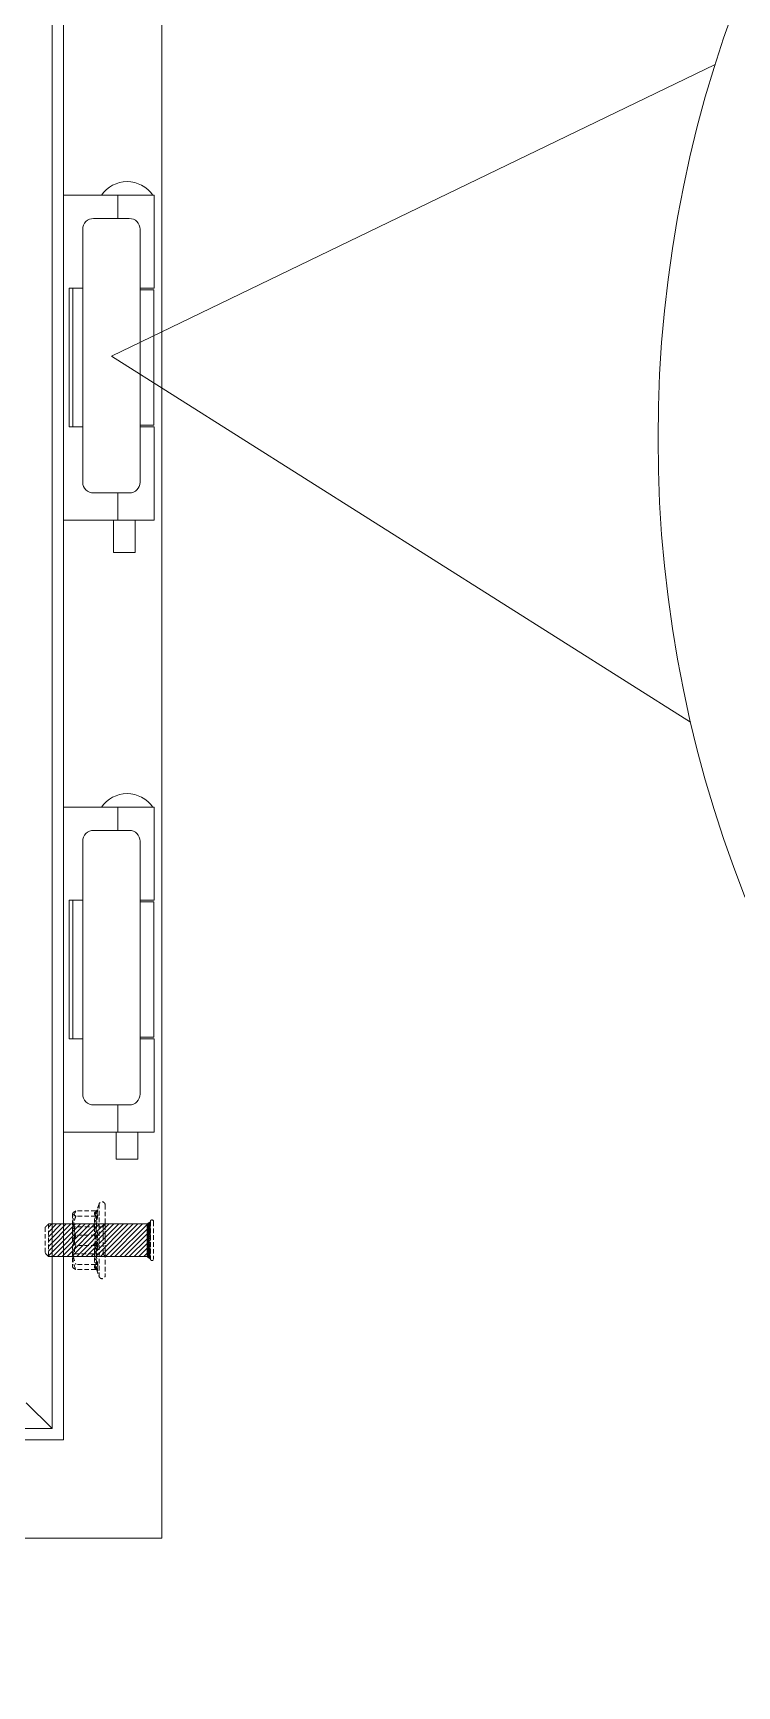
# Model space of a CAD drawing. Header units: millimetres. Extents: x 2233 to 6509, y 1142 to 4179.
# Drawn here: x 4974.2 to 5169.2, y 1635.3 to 2093.1 of the extents above; entities that cross this region are included whole.
import ezdxf

# ---------------------------------------------------------------- set-up
doc = ezdxf.new("R2010")
doc.units = ezdxf.units.MM
doc.linetypes.add('HIDDEN', pattern=[1.905, 1.27, -0.635])
doc.layers.add('AMLAYER_BENDLINE_BACK', color=1, linetype='HIDDEN')
doc.layers.add('BUSBAR', color=3, linetype='Continuous')

msp = doc.modelspace()

# ---------------------------------------------------------------- hatches: boundary and pattern name
at = {"layer": 'AMLAYER_BENDLINE_BACK', "lineweight": 9}
h = msp.add_hatch(dxfattribs=at)
h.set_pattern_fill('ANSI31', color=1, scale=7.5, style=0)
h.set_pattern_definition([(45, (51166.2476, 10504.8352), (-0.662912607, 0.662912607), [])])
edge = h.paths.add_edge_path()
edge.add_line((5005.77, 1761.19), (5005.77, 1762.15))
edge.add_line((5005.77, 1762.15), (5005.77, 1762.56))
edge.add_line((5005.77, 1762.56), (5005.77, 1763.07))
edge.add_line((5005.77, 1763.07), (5005.77, 1763.22))
edge.add_spline(control_points=[(5005.77, 1763.22), (4978.45, 1763.22)], knot_values=[0, 0, 1, 1], degree=1, periodic=0)
edge.add_line((4978.45, 1763.22), (4978.45, 1754.22))
edge.add_spline(control_points=[(4978.45, 1754.22), (5005.77, 1754.22)], knot_values=[0, 0, 1, 1], degree=1, periodic=0)
edge.add_line((5005.77, 1754.22), (5005.77, 1754.32))
edge.add_line((5005.77, 1754.32), (5005.77, 1755.01))
edge.add_line((5005.77, 1755.01), (5005.77, 1755.46))
edge.add_line((5005.77, 1755.46), (5005.77, 1755.63))
edge.add_line((5005.77, 1755.63), (5005.77, 1756.14))
edge.add_line((5005.77, 1756.14), (5005.77, 1757.22))
edge.add_line((5005.77, 1757.22), (5005.77, 1757.44))
edge.add_line((5005.77, 1757.44), (5005.77, 1757.62))
edge.add_line((5005.77, 1757.62), (5005.77, 1757.67))
edge.add_line((5005.77, 1757.67), (5005.77, 1758.66))
edge.add_line((5005.77, 1758.66), (5005.77, 1759.83))
edge.add_line((5005.77, 1759.83), (5005.77, 1760))
edge.add_line((5005.77, 1760), (5005.77, 1760.87))
edge.add_line((5005.77, 1760.87), (5005.77, 1761.19))

# ---------------------------------------------------------------- linework, layer by layer
at = {"color": 7, "linetype": 'Continuous', "lineweight": 9}
for p, q in [((5009.81, 1676.22), (5009.81, 2201.22)), ((4982.62, 1703.41), (4982.62, 2121.53)), ((4979.44, 1706.59), (4979.44, 2118.35)), ((4982.62, 2048.22), (4997.68, 2048.22)), ((4997.68, 2048.22), (5007.74, 2048.22)), ((4997.68, 2041.77), (4997.68, 2048.22)), ((4987.94, 1968.72), (4987.94, 2038.77)), ((4990.94, 2041.77), (5000.84, 2041.77)), ((5003.84, 2038.77), (5003.84, 2021.97)), ((4987.94, 2022.42), (4984.14, 2022.42)), ((4984.14, 2022.42), (4984.14, 1984.02)), ((4985.17, 2022.42), (4985.17, 1984.02)), ((5007.74, 2022.42), (5003.84, 2022.42)), ((5003.84, 1984.47), (5003.84, 2021.97)), ((5003.84, 2021.97), (5007.59, 2021.97)), ((5007.59, 2021.97), (5007.59, 1984.47)), ((4984.14, 1984.02), (4987.94, 1984.02)), ((5003.84, 1984.47), (5003.84, 1968.72)), ((5007.59, 1984.47), (5003.84, 1984.47)), ((5003.84, 1984.02), (5007.74, 1984.02)), ((5000.84, 1965.72), (4990.94, 1965.72)), ((4997.68, 1958.22), (4997.68, 1965.72)), ((4997.68, 1958.22), (4982.62, 1958.22)), ((5007.74, 1958.22), (4997.68, 1958.22)), ((4999.49, 1949.22), (4996.49, 1949.22)), ((5002.49, 1949.22), (4999.49, 1949.22)), ((4982.62, 1878.7), (4997.68, 1878.7)), ((4997.68, 1878.7), (5007.74, 1878.7)), ((4997.68, 1872.25), (4997.68, 1878.7)), ((4987.94, 1799.2), (4987.94, 1869.25)), ((4990.94, 1872.25), (5000.84, 1872.25)), ((5003.84, 1869.25), (5003.84, 1852.45)), ((4987.94, 1852.9), (4984.14, 1852.9)), ((4984.14, 1852.9), (4984.14, 1814.5)), ((4985.17, 1852.9), (4985.17, 1814.5)), ((5007.74, 1852.9), (5003.84, 1852.9)), ((5003.84, 1852.45), (5007.59, 1852.45)), ((5003.84, 1814.95), (5003.84, 1852.45)), ((5007.59, 1852.45), (5007.59, 1814.95)), ((4984.14, 1814.5), (4987.94, 1814.5)), ((5007.59, 1814.95), (5003.84, 1814.95)), ((5003.84, 1814.95), (5003.84, 1799.2)), ((5003.84, 1814.5), (5007.74, 1814.5)), ((5000.84, 1796.2), (4990.94, 1796.2)), ((4997.68, 1788.7), (4997.68, 1796.2)), ((4997.68, 1788.7), (4982.62, 1788.7)), ((5007.74, 1788.7), (4997.68, 1788.7)), ((5000.24, 1781.2), (4997.24, 1781.2)), ((5003.24, 1781.2), (5000.24, 1781.2)), ((4972.31, 1713.72), (4979.44, 1706.59)), ((4617, 1703.41), (4982.62, 1703.41)), ((4620.18, 1706.59), (4979.44, 1706.59)), ((4589.81, 1676.22), (5009.81, 1676.22))]:
    msp.add_line(p, q, dxfattribs=at)
at = {"color": 1, "linetype": 'HIDDEN', "lineweight": 9}
for p, q in [((4978.45, 1763.22), (4978.45, 1754.22)), ((5005.77, 1763.25), (5005.77, 1763.02)), ((5006.33, 1763.22), (5005.77, 1763.22)), ((5006.33, 1763.21), (5005.77, 1763.21)), ((5006.33, 1763.15), (5005.77, 1763.15)), ((5006.33, 1763.1), (5005.77, 1763.1)), ((5005.77, 1763.02), (5005.77, 1763.07)), ((5005.77, 1763.07), (5005.77, 1762.56)), ((5006.33, 1763.04), (5005.77, 1763.04)), ((5006.33, 1762.96), (5005.77, 1762.96)), ((5006.67, 1763.32), (5006.33, 1763.32)), ((5006.67, 1763.25), (5006.33, 1763.25)), ((5006.33, 1763.25), (5006.33, 1763.02)), ((5006.67, 1763.23), (5006.33, 1763.23)), ((5006.67, 1763.15), (5006.33, 1763.15)), ((5006.67, 1763.13), (5006.33, 1763.13)), ((5006.67, 1763.13), (5006.33, 1763.13)), ((5006.67, 1763.07), (5006.33, 1763.07)), ((5006.33, 1763.07), (5006.33, 1762.15)), ((5006.33, 1763.07), (5006.33, 1763.02)), ((5006.67, 1763.02), (5006.33, 1763.02)), ((5006.67, 1762.98), (5006.33, 1762.98)), ((5006.67, 1762.83), (5006.33, 1762.83)), ((5006.67, 1763.9), (5006.67, 1753.54)), ((5007.56, 1763.9), (5007.56, 1753.54)), ((4977.57, 1762.34), (4977.57, 1755.11)), ((5006.33, 1762.79), (5005.77, 1762.79)), ((5006.33, 1762.68), (5005.77, 1762.68)), ((5006.33, 1762.56), (5005.77, 1762.56)), ((5005.77, 1762.15), (5005.77, 1762.56)), ((5006.33, 1762.42), (5005.77, 1762.42)), ((5006.33, 1762.16), (5005.77, 1762.16)), ((5005.77, 1762.15), (5005.77, 1761.19)), ((5006.33, 1761.99), (5005.77, 1761.99)), ((5006.33, 1761.82), (5005.77, 1761.82)), ((5006.33, 1761.63), (5005.77, 1761.63)), ((5006.33, 1761.29), (5005.77, 1761.29)), ((5005.77, 1761.19), (5005.77, 1760.87)), ((5006.33, 1761.08), (5005.77, 1761.08)), ((5006.33, 1760.87), (5005.77, 1760.87)), ((5005.77, 1760), (5005.77, 1760.87)), ((5006.33, 1760.64), (5005.77, 1760.64)), ((5006.33, 1760.24), (5005.77, 1760.24)), ((5005.77, 1760), (5005.77, 1759.83)), ((5006.33, 1760), (5005.77, 1760)), ((5005.77, 1759.83), (5005.77, 1758.66)), ((5006.33, 1759.77), (5005.77, 1759.77)), ((5006.33, 1759.52), (5005.77, 1759.52)), ((5006.33, 1759.09), (5005.77, 1759.09)), ((5006.33, 1758.84), (5005.77, 1758.84)), ((5005.77, 1757.67), (5005.77, 1758.66)), ((5005.77, 1758.66), (5005.77, 1758.6)), ((5006.33, 1758.6), (5005.77, 1758.6)), ((5006.33, 1758.35), (5005.77, 1758.35)), ((5006.67, 1762.53), (5006.33, 1762.53)), ((5006.67, 1762.44), (5006.33, 1762.44)), ((5006.67, 1762.15), (5006.33, 1762.15)), ((5006.33, 1761.82), (5006.33, 1762.15)), ((5006.67, 1762.04), (5006.33, 1762.04)), ((5006.33, 1761.19), (5006.33, 1761.82)), ((5006.67, 1761.66), (5006.33, 1761.66)), ((5006.67, 1761.3), (5006.33, 1761.3)), ((5006.67, 1761.19), (5006.33, 1761.19)), ((5006.33, 1761.19), (5006.33, 1759.83)), ((5006.67, 1760.81), (5006.33, 1760.81)), ((5006.67, 1760.36), (5006.33, 1760.36)), ((5006.67, 1760.23), (5006.33, 1760.23)), ((5006.33, 1758.84), (5006.33, 1759.83)), ((5006.67, 1759.83), (5006.33, 1759.83)), ((5006.33, 1759.77), (5006.33, 1759.83)), ((5006.67, 1759.69), (5006.33, 1759.69)), ((5006.67, 1759.21), (5006.33, 1759.21)), ((5006.33, 1758.78), (5006.33, 1758.84)), ((5006.33, 1758.78), (5006.33, 1758.66)), ((5006.67, 1758.78), (5006.33, 1758.78)), ((5006.67, 1758.66), (5006.33, 1758.66)), ((5006.33, 1758.66), (5006.33, 1757.22)), ((5006.33, 1757.92), (5005.77, 1757.92)), ((5006.33, 1757.67), (5005.77, 1757.67)), ((5005.77, 1757.67), (5005.77, 1757.62)), ((5005.77, 1757.62), (5005.77, 1757.44)), ((5006.33, 1757.44), (5005.77, 1757.44)), ((5005.77, 1757.44), (5005.77, 1757.22)), ((5005.77, 1757.22), (5005.77, 1756.14)), ((5006.33, 1757.2), (5005.77, 1757.2)), ((5006.33, 1756.8), (5005.77, 1756.8)), ((5006.33, 1756.58), (5005.77, 1756.58)), ((5006.33, 1756.37), (5005.77, 1756.37)), ((5006.33, 1756.16), (5005.77, 1756.16)), ((5005.77, 1755.63), (5005.77, 1756.14)), ((5006.33, 1755.81), (5005.77, 1755.81)), ((5006.33, 1755.63), (5005.77, 1755.63)), ((5005.77, 1755.63), (5005.77, 1755.46)), ((5006.33, 1755.46), (5005.77, 1755.46)), ((5005.77, 1755.46), (5005.77, 1755.01)), ((5006.33, 1755.29), (5005.77, 1755.29)), ((5006.33, 1755.02), (5005.77, 1755.02)), ((5005.77, 1755.01), (5005.77, 1754.32)), ((5006.33, 1754.89), (5005.77, 1754.89)), ((5006.33, 1754.77), (5005.77, 1754.77)), ((5006.33, 1754.65), (5005.77, 1754.65)), ((5006.33, 1754.49), (5005.77, 1754.49)), ((5006.33, 1754.41), (5005.77, 1754.41)), ((5006.33, 1754.35), (5005.77, 1754.35)), ((5005.77, 1754.32), (5005.77, 1754.12)), ((5006.33, 1754.29), (5005.77, 1754.29)), ((5006.33, 1754.24), (5005.77, 1754.24)), ((5006.33, 1754.22), (5005.77, 1754.22)), ((5006.67, 1758.23), (5006.33, 1758.23)), ((5006.67, 1757.75), (5006.33, 1757.75)), ((5006.67, 1757.62), (5006.33, 1757.62)), ((5006.33, 1756.58), (5006.33, 1757.22)), ((5006.67, 1757.22), (5006.33, 1757.22)), ((5006.67, 1757.09), (5006.33, 1757.09)), ((5006.67, 1756.63), (5006.33, 1756.63)), ((5006.33, 1756.37), (5006.33, 1756.58)), ((5006.33, 1756.14), (5006.33, 1756.37)), ((5006.67, 1756.25), (5006.33, 1756.25)), ((5006.33, 1756.14), (5006.33, 1755.01)), ((5006.67, 1756.14), (5006.33, 1756.14)), ((5006.67, 1755.79), (5006.33, 1755.79)), ((5006.67, 1755.4), (5006.33, 1755.4)), ((5006.67, 1755.3), (5006.33, 1755.3)), ((5006.33, 1754.89), (5006.33, 1755.01)), ((5006.67, 1755.01), (5006.33, 1755.01)), ((5006.67, 1754.92), (5006.33, 1754.92)), ((5006.33, 1754.77), (5006.33, 1754.89)), ((5006.33, 1754.32), (5006.33, 1754.77)), ((5006.67, 1754.61), (5006.33, 1754.61)), ((5006.67, 1754.38), (5006.33, 1754.38)), ((5006.33, 1754.32), (5006.33, 1753.79)), ((5006.67, 1754.32), (5006.33, 1754.32)), ((5006.67, 1754.12), (5006.33, 1754.12)), ((5006.67, 1753.94), (5006.33, 1753.94)), ((5006.67, 1753.9), (5006.33, 1753.9)), ((5006.67, 1753.79), (5006.33, 1753.79)), ((5006.67, 1753.77), (5006.38, 1753.77)), ((5006.67, 1753.69), (5006.5, 1753.69)), ((5006.67, 1753.67), (5006.54, 1753.67))]:
    msp.add_line(p, q, dxfattribs=at)
at = {"lineweight": 9}
msp.add_circle((5492.88, 1980.84), 345.58, dxfattribs=at)
at = {"color": 7, "linetype": 'Continuous', "lineweight": 9}
for centre, radius, start, end in [((5000.24, 2043.33), 8.64, 34.4829, 145.5171), ((4990.94, 2038.77), 3, 90, 180), ((5000.84, 2038.77), 3, 0, 90), ((4990.94, 1968.72), 3, 180, 270), ((5000.84, 1968.72), 3, 270, 0), ((5000.24, 1873.8), 8.64, 34.4829, 145.5171), ((4990.94, 1869.25), 3, 90, 180), ((5000.84, 1869.25), 3, 0, 90), ((4990.94, 1799.2), 3, 180, 270), ((5000.84, 1799.2), 3, 270, 0)]:
    msp.add_arc(centre, radius, start, end, dxfattribs=at)
at = {"color": 1, "linetype": 'HIDDEN', "lineweight": 9}
for centre, start, end in [((5007.11, 1763.9), 0, 180), ((5007.11, 1753.54), 180, 0)]:
    msp.add_arc(centre, 0.446, start, end, dxfattribs=at)
at = {"color": 7, "linetype": 'Continuous', "lineweight": 9}
for points in [[(5007.74, 2022.42), (5007.74, 2048.22)], [(5007.74, 1958.22), (5007.74, 1984.02)], [(4996.49, 1958.22), (4996.49, 1949.22)], [(5002.49, 1949.22), (5002.49, 1958.22)], [(5007.74, 1852.9), (5007.74, 1878.7)], [(5007.74, 1788.7), (5007.74, 1814.5)], [(4997.24, 1788.7), (4997.24, 1781.2)], [(5003.24, 1781.2), (5003.24, 1788.7)]]:
    msp.add_open_spline(points, degree=1, dxfattribs=at)
at = {"color": 1, "linetype": 'HIDDEN', "lineweight": 9}
for points, degree in [([(4978.45, 1763.22), (4977.57, 1762.34)], 1), ([(5006.33, 1763.22), (5005.77, 1763.22)], 1), ([(5006.67, 1763.25), (5006.33, 1763.25)], 1), ([(5007.57, 1763.89), (5007.56, 1763.89)], 1), ([(4977.57, 1755.11), (4978.45, 1754.22)], 1), ([(5005.77, 1754.22), (5006.33, 1754.22)], 1), ([(5006.67, 1753.93), (5006.49, 1754.03), (5006.32, 1753.95), (5006.14, 1753.9)], 3), ([(5006.17, 1753.89), (5006.34, 1753.94), (5006.5, 1754.01), (5006.67, 1753.92)], 3), ([(5006.18, 1753.88), (5006.34, 1753.87), (5006.5, 1753.78), (5006.67, 1753.68)], 3), ([(5006.54, 1753.67), (5006.67, 1753.67)], 1), ([(5007.56, 1753.55), (5007.57, 1753.55)], 1)]:
    msp.add_open_spline(points, degree=degree, dxfattribs=at)
at = {"color": 1, "lineweight": 9}
for points in [[(5005.77, 1763.22), (4978.45, 1763.22)], [(4978.45, 1754.22), (5005.77, 1754.22)]]:
    msp.add_open_spline(points, degree=1, dxfattribs=at)
at = {"color": 1, "linetype": 'HIDDEN', "lineweight": 9}
for points, knots in [([(5006.67, 1763.8), (5006.55, 1763.73), (5006.25, 1763.55), (5005.95, 1763.36), (5005.77, 1763.25)], [0, 0, 0, 0, 0.374628, 1, 1, 1, 1]), ([(5005.77, 1763.23), (5005.93, 1763.33), (5006.23, 1763.51), (5006.53, 1763.69), (5006.67, 1763.77)], [0, 0, 0, 0, 0.559493, 1, 1, 1, 1]), ([(5006.67, 1763.68), (5006.55, 1763.62), (5006.25, 1763.44), (5005.95, 1763.26), (5005.77, 1763.15)], [0, 0, 0, 0, 0.374625, 1, 1, 1, 1]), ([(5005.77, 1763.13), (5005.95, 1763.24), (5006.25, 1763.43), (5006.55, 1763.61), (5006.67, 1763.68)], [0, 0, 0, 0, 0.625374, 1, 1, 1, 1]), ([(5005.77, 1763.02), (5005.93, 1763.11), (5006.23, 1763.28), (5006.53, 1763.45), (5006.67, 1763.53)], [0, 0, 0, 0, 0.559495, 1, 1, 1, 1]), ([(5006.67, 1763.52), (5006.53, 1763.44), (5006.23, 1763.26), (5005.93, 1763.08), (5005.77, 1762.98)], [0, 0, 0, 0, 0.440506, 1, 1, 1, 1]), ([(5006.67, 1763.05), (5006.55, 1763), (5006.25, 1763.37), (5005.95, 1763.22), (5005.77, 1763.13)], [0, 0, 0, 0, 0.374628, 1, 1, 1, 1]), ([(5006.67, 1763.05), (5006.53, 1762.97), (5006.23, 1763.33), (5005.93, 1763.16), (5005.77, 1763.07)], [0, 0, 0, 0, 0.440505, 1, 1, 1, 1]), ([(5005.77, 1762.83), (5005.95, 1762.92), (5006.25, 1763.05), (5006.55, 1763.19), (5006.67, 1763.24)], [0, 0, 0, 0, 0.625372, 1, 1, 1, 1]), ([(5006.67, 1762.9), (5006.55, 1762.86), (5006.25, 1762.73), (5005.95, 1762.61), (5005.77, 1762.53)], [0, 0, 0, 0, 0.374627, 1, 1, 1, 1]), ([(5005.77, 1762.44), (5005.95, 1762.53), (5006.25, 1762.68), (5006.55, 1762.83), (5006.67, 1762.89)], [0, 0, 0, 0, 0.625375, 1, 1, 1, 1]), ([(5005.93, 1763.35), (5006.06, 1763.32), (5006.31, 1763.11), (5006.55, 1763.26), (5006.67, 1763.32)], [0.1790506, 0.1790506, 0.1790506, 0.1790506, 0.6253726, 1, 1, 1, 1]), ([(5005.77, 1762.15), (5005.95, 1762.21), (5006.25, 1762.32), (5006.55, 1762.43), (5006.67, 1762.47)], [0, 0, 0, 0, 0.625374, 1, 1, 1, 1]), ([(5006.67, 1762.45), (5006.55, 1762.4), (5006.25, 1762.27), (5005.95, 1762.13), (5005.77, 1762.04)], [0, 0, 0, 0, 0.374628, 1, 1, 1, 1]), ([(5005.77, 1761.66), (5005.95, 1761.74), (5006.25, 1761.86), (5006.55, 1761.99), (5006.67, 1762.03)], [0, 0, 0, 0, 0.625372, 1, 1, 1, 1]), ([(5006.67, 1761.53), (5006.38, 1761.46), (5006.08, 1761.38), (5005.78, 1761.31), (5005.77, 1761.3)], [0, 0, 0, 0, 0.950163, 1, 1, 1, 1]), ([(5006.67, 1761.52), (5006.55, 1761.48), (5006.25, 1761.37), (5005.95, 1761.26), (5005.77, 1761.19)], [0, 0, 0, 0, 0.374626, 1, 1, 1, 1]), ([(5005.77, 1760.81), (5005.95, 1760.85), (5006.25, 1760.9), (5006.55, 1760.96), (5006.67, 1760.98)], [0, 0, 0, 0, 0.625372, 1, 1, 1, 1]), ([(5006.67, 1760.48), (5006.53, 1760.46), (5006.23, 1760.42), (5005.93, 1760.38), (5005.77, 1760.36)], [0, 0, 0, 0, 0.440506, 1, 1, 1, 1]), ([(5005.77, 1760.23), (5005.78, 1760.23), (5006.08, 1760.31), (5006.38, 1760.38), (5006.67, 1760.45)], [0, 0, 0, 0, 0.049836, 1, 1, 1, 1]), ([(5005.77, 1759.83), (5005.95, 1759.84), (5006.25, 1759.86), (5006.55, 1759.88), (5006.67, 1759.89)], [0, 0, 0, 0, 0.625373, 1, 1, 1, 1]), ([(5006.67, 1759.86), (5006.55, 1759.84), (5006.25, 1759.79), (5005.95, 1759.73), (5005.77, 1759.69)], [0, 0, 0, 0, 0.374622, 1, 1, 1, 1]), ([(5005.77, 1759.21), (5005.93, 1759.23), (5006.23, 1759.27), (5006.53, 1759.31), (5006.67, 1759.33)], [0, 0, 0, 0, 0.559496, 1, 1, 1, 1]), ([(5006.67, 1758.73), (5006.55, 1758.73), (5006.25, 1758.75), (5005.95, 1758.77), (5005.77, 1758.78)], [0, 0, 0, 0, 0.374629, 1, 1, 1, 1]), ([(5006.67, 1758.72), (5006.55, 1758.71), (5006.25, 1758.69), (5005.95, 1758.67), (5005.77, 1758.66)], [0, 0, 0, 0, 0.374629, 1, 1, 1, 1]), ([(5005.77, 1758.23), (5005.78, 1758.23), (5006.08, 1758.19), (5006.38, 1758.15), (5006.67, 1758.12)], [0, 0, 0, 0, 0.049836, 1, 1, 1, 1]), ([(5006.67, 1757.58), (5006.55, 1757.6), (5006.25, 1757.66), (5005.95, 1757.72), (5005.77, 1757.75)], [0, 0, 0, 0, 0.374627, 1, 1, 1, 1]), ([(5005.77, 1757.62), (5005.95, 1757.6), (5006.25, 1757.58), (5006.55, 1757.57), (5006.67, 1757.56)], [0, 0, 0, 0, 0.625373, 1, 1, 1, 1]), ([(5005.77, 1757.22), (5005.93, 1757.17), (5006.23, 1757.1), (5006.53, 1757.02), (5006.67, 1756.99)], [0, 0, 0, 0, 0.559496, 1, 1, 1, 1]), ([(5006.67, 1756.97), (5006.38, 1757.01), (5006.08, 1757.04), (5005.78, 1757.08), (5005.77, 1757.09)], [0, 0, 0, 0, 0.950164, 1, 1, 1, 1]), ([(5005.77, 1756.63), (5005.95, 1756.6), (5006.25, 1756.54), (5006.55, 1756.48), (5006.67, 1756.46)], [0, 0, 0, 0, 0.625375, 1, 1, 1, 1]), ([(5006.67, 1755.92), (5006.55, 1755.97), (5006.25, 1756.07), (5005.95, 1756.18), (5005.77, 1756.25)], [0, 0, 0, 0, 0.374626, 1, 1, 1, 1]), ([(5006.67, 1755.92), (5006.53, 1755.95), (5006.23, 1756.03), (5005.93, 1756.1), (5005.77, 1756.14)], [0, 0, 0, 0, 0.440506, 1, 1, 1, 1]), ([(5005.77, 1755.79), (5005.95, 1755.71), (5006.25, 1755.58), (5006.55, 1755.46), (5006.67, 1755.41)], [0, 0, 0, 0, 0.625376, 1, 1, 1, 1]), ([(5006.67, 1754.99), (5006.55, 1755.04), (5006.25, 1755.18), (5005.95, 1755.32), (5005.77, 1755.4)], [0, 0, 0, 0, 0.374626, 1, 1, 1, 1]), ([(5005.77, 1755.3), (5005.95, 1755.23), (5006.25, 1755.12), (5006.55, 1755.01), (5006.67, 1754.97)], [0, 0, 0, 0, 0.625374, 1, 1, 1, 1]), ([(5005.77, 1755.01), (5005.95, 1754.91), (5006.25, 1754.76), (5006.55, 1754.61), (5006.67, 1754.56)], [0, 0, 0, 0, 0.625373, 1, 1, 1, 1]), ([(5006.67, 1754.54), (5006.55, 1754.59), (5006.25, 1754.71), (5005.95, 1754.84), (5005.77, 1754.92)], [0, 0, 0, 0, 0.37463, 1, 1, 1, 1]), ([(5005.77, 1754.61), (5005.95, 1754.53), (5006.25, 1754.39), (5006.55, 1754.25), (5006.67, 1754.2)], [0, 0, 0, 0, 0.625374, 1, 1, 1, 1]), ([(5006.67, 1753.87), (5006.38, 1754.03), (5006.08, 1754.2), (5005.78, 1754.37), (5005.77, 1754.38)], [0, 0, 0, 0, 0.950164, 1, 1, 1, 1]), ([(5006.67, 1753.87), (5006.55, 1753.92), (5006.25, 1754.07), (5005.95, 1754.22), (5005.77, 1754.32)], [0, 0, 0, 0, 0.374625, 1, 1, 1, 1]), ([(5005.77, 1754.12), (5005.95, 1754.01), (5006.25, 1753.84), (5006.55, 1753.66), (5006.67, 1753.6)], [0, 0, 0, 0, 0.625372, 1, 1, 1, 1]), ([(5006.67, 1753.65), (5006.55, 1753.71), (5006.35, 1753.84), (5006.14, 1753.97), (5006.05, 1753.96)], [0, 0, 0, 0, 0.3746281, 0.6864114, 0.6864114, 0.6864114, 0.6864114]), ([(5006.2, 1753.87), (5006.24, 1753.89), (5006.4, 1753.93), (5006.55, 1753.84), (5006.67, 1753.77)], [0.4828472, 0.4828472, 0.4828472, 0.4828472, 0.6253746, 1, 1, 1, 1]), ([(5006.67, 1753.76), (5006.55, 1753.83), (5006.4, 1753.92), (5006.26, 1753.87), (5006.22, 1753.86)], [0, 0, 0, 0, 0.3746265, 0.4980991, 0.4980991, 0.4980991, 0.4980991])]:
    msp.add_open_spline(points, degree=3, knots=knots, dxfattribs=at)
at = {"layer": 'AMLAYER_BENDLINE_BACK', "color": 1, "lineweight": 9}
for p, q in [((4992.5, 1768.79), (4992.5, 1748.64)), ((4994.15, 1768.52), (4994.15, 1748.92)), ((4985.15, 1766.12), (4985.15, 1761.36)), ((4991.58, 1766.83), (4986.05, 1766.83)), ((4991.58, 1765.41), (4986.05, 1765.41)), ((4994.12, 1754.22), (4994.12, 1763.22)), ((4985.15, 1761.36), (4985.15, 1753.96)), ((4985.68, 1762.47), (4985.68, 1754.97)), ((4991.58, 1760.14), (4986.05, 1760.14)), ((4993.59, 1760.04), (4993.59, 1762.47)), ((4993.59, 1754.97), (4993.59, 1760.04)), ((4985.15, 1753.96), (4985.15, 1751.23)), ((4991.58, 1757.3), (4986.05, 1757.3)), ((4991.58, 1752.03), (4986.05, 1752.03)), ((4991.58, 1750.61), (4986.05, 1750.61))]:
    msp.add_line(p, q, dxfattribs=at)
for centre, start, end in [((4993.3, 1768.52), 0, 160), ((4993.3, 1748.92), 200, 0)]:
    msp.add_arc(centre, 0.851, start, end, dxfattribs=at)
for points in [[(4992.5, 1768.81), (4991.74, 1766.73)], [(4985.68, 1762.47), (4985.15, 1763.22)], [(4991.98, 1766.99), (4992, 1767)], [(4994.12, 1763.22), (4993.59, 1762.47)], [(4994.15, 1763.22), (4994.12, 1763.22)], [(4993.59, 1762.47), (4985.68, 1762.47)], [(4985.15, 1754.22), (4985.68, 1754.97)], [(4985.68, 1754.97), (4993.59, 1754.97)], [(4993.59, 1754.97), (4994.12, 1754.22)], [(4994.12, 1754.22), (4994.15, 1754.22)], [(4991.74, 1750.72), (4992.5, 1748.63)], [(4991.76, 1750.7), (4991.75, 1750.73)], [(4992.01, 1750.44), (4991.95, 1750.5)]]:
    msp.add_open_spline(points, degree=1, dxfattribs=at)
for points, knots in [([(4986.05, 1766.83), (4985.64, 1766.62), (4985.18, 1766.39), (4985.16, 1766.15), (4985.15, 1766.12)], [0, 0, 0, 0, 0.896037, 1, 1, 1, 1]), ([(4985.15, 1763.49), (4985.27, 1764.4), (4985.43, 1765.55), (4985.95, 1766.62), (4986.05, 1766.83)], [0, 0, 0, 0, 0.801464, 1, 1, 1, 1]), ([(4985.15, 1766.12), (4985.27, 1765.93), (4985.43, 1765.68), (4985.95, 1765.46), (4986.05, 1765.41)], [0, 0, 0, 0, 0.801462, 1, 1, 1, 1]), ([(4986.05, 1765.41), (4985.92, 1765.07), (4985.4, 1763.77), (4985.26, 1762.38), (4985.15, 1761.36)], [0, 0, 0, 0, 0.263254, 1, 1, 1, 1]), ([(4986.05, 1760.14), (4985.64, 1761.13), (4985.18, 1762.23), (4985.16, 1763.37), (4985.15, 1763.49)], [0, 0, 0, 0, 0.896037, 1, 1, 1, 1]), ([(4991.58, 1765.41), (4991.38, 1765.64), (4990.98, 1766.12), (4991.38, 1766.59), (4991.58, 1766.83)], [0, 0, 0, 0, 0.492148, 1, 1, 1, 1]), ([(4991.58, 1766.83), (4991.38, 1765.73), (4990.98, 1763.51), (4991.38, 1761.28), (4991.58, 1760.14)], [0, 0, 0, 0, 0.492148, 1, 1, 1, 1]), ([(4991.58, 1757.3), (4991.38, 1758.63), (4990.98, 1761.33), (4991.38, 1764.04), (4991.58, 1765.41)], [0, 0, 0, 0, 0.492148, 1, 1, 1, 1]), ([(4991.58, 1766.83), (4991.64, 1766.84), (4991.76, 1766.85), (4991.92, 1766.94), (4992.06, 1767.07), (4992.12, 1767.18), (4992.14, 1767.24), (4992.14, 1767.24)], [0, 0, 0, 0, 0.236183, 0.471396, 0.73246, 0.992086, 1, 1, 1, 1]), ([(4992.14, 1765.75), (4992.14, 1765.75), (4992.12, 1765.7), (4992.06, 1765.61), (4991.92, 1765.5), (4991.76, 1765.43), (4991.64, 1765.42), (4991.58, 1765.41)], [0, 0, 0, 0, 0.007913, 0.26753, 0.528598, 0.763816, 1, 1, 1, 1]), ([(4992.14, 1767.24), (4992.08, 1767.18), (4991.77, 1766.87), (4991.55, 1766.36), (4991.95, 1765.94), (4992.14, 1765.75)], [0, 0, 0, 0, 0.118084, 0.592259, 1, 1, 1, 1]), ([(4992.14, 1760.22), (4992.08, 1760.49), (4991.77, 1761.85), (4991.55, 1764.21), (4991.95, 1766.28), (4992.14, 1767.24)], [0, 0, 0, 0, 0.118083, 0.592258, 1, 1, 1, 1]), ([(4992.14, 1765.75), (4992.08, 1765.42), (4991.77, 1763.75), (4991.55, 1760.87), (4991.95, 1758.38), (4992.14, 1757.23)], [0, 0, 0, 0, 0.118083, 0.592258, 1, 1, 1, 1]), ([(4991.73, 1766.67), (4991.73, 1766.67), (4991.71, 1766.7), (4991.75, 1766.8), (4991.95, 1766.96), (4991.98, 1766.99)], [0, 0, 0, 0, 0.006763, 0.854115, 1, 1, 1, 1]), ([(4985.15, 1761.36), (4985.16, 1761.15), (4985.19, 1759.81), (4985.58, 1758.45), (4986.04, 1757.35), (4986.05, 1757.3)], [0, 0, 0, 0, 0.148485, 0.965571, 1, 1, 1, 1]), ([(4986.05, 1760.14), (4985.92, 1759.8), (4985.4, 1758.5), (4985.26, 1757.11), (4985.15, 1756.09)], [0, 0, 0, 0, 0.263254, 1, 1, 1, 1]), ([(4991.58, 1760.14), (4991.38, 1758.81), (4990.98, 1756.11), (4991.38, 1753.41), (4991.58, 1752.03)], [0, 0, 0, 0, 0.492148, 1, 1, 1, 1]), ([(4991.58, 1760.14), (4991.64, 1760.14), (4991.76, 1760.15), (4991.92, 1760.16), (4992.06, 1760.18), (4992.12, 1760.2), (4992.14, 1760.21), (4992.14, 1760.22)], [0, 0, 0, 0, 0.236186, 0.471401, 0.732468, 0.992093, 1, 1, 1, 1]), ([(4992.14, 1751.7), (4992.08, 1752.03), (4991.77, 1753.7), (4991.55, 1756.58), (4991.95, 1759.07), (4992.14, 1760.22)], [0, 0, 0, 0, 0.118083, 0.592259, 1, 1, 1, 1]), ([(4986.05, 1757.3), (4985.64, 1756.32), (4985.18, 1755.22), (4985.16, 1754.08), (4985.15, 1753.96)], [0, 0, 0, 0, 0.896036, 1, 1, 1, 1]), ([(4985.15, 1756.09), (4985.16, 1755.88), (4985.19, 1754.55), (4985.58, 1753.18), (4986.04, 1752.08), (4986.05, 1752.03)], [0, 0, 0, 0, 0.148485, 0.965571, 1, 1, 1, 1]), ([(4985.15, 1753.96), (4985.27, 1753.04), (4985.43, 1751.9), (4985.95, 1750.83), (4986.05, 1750.61)], [0, 0, 0, 0, 0.801462, 1, 1, 1, 1]), ([(4991.58, 1750.61), (4991.38, 1751.71), (4990.98, 1753.94), (4991.38, 1756.17), (4991.58, 1757.3)], [0, 0, 0, 0, 0.492149, 1, 1, 1, 1]), ([(4992.14, 1757.23), (4992.14, 1757.23), (4992.12, 1757.24), (4992.06, 1757.26), (4991.92, 1757.28), (4991.76, 1757.3), (4991.64, 1757.3), (4991.58, 1757.3)], [0, 0, 0, 0, 0.007907, 0.267531, 0.528599, 0.763814, 1, 1, 1, 1]), ([(4992.14, 1757.23), (4992.08, 1756.96), (4991.77, 1755.59), (4991.55, 1753.23), (4991.95, 1751.16), (4992.14, 1750.2)], [0, 0, 0, 0, 0.118083, 0.592258, 1, 1, 1, 1]), ([(4986.05, 1750.61), (4985.64, 1750.82), (4985.18, 1751.06), (4985.16, 1751.3), (4985.15, 1751.32)], [0, 0, 0, 0, 0.896037, 1, 1, 1, 1]), ([(4991.58, 1752.03), (4991.38, 1751.8), (4990.98, 1751.33), (4991.38, 1750.85), (4991.58, 1750.61)], [0, 0, 0, 0, 0.492148, 1, 1, 1, 1]), ([(4991.58, 1752.03), (4991.64, 1752.03), (4991.76, 1752.02), (4991.92, 1751.95), (4992.06, 1751.84), (4992.12, 1751.75), (4992.14, 1751.7), (4992.14, 1751.7)], [0, 0, 0, 0, 0.236185, 0.471399, 0.732462, 0.992087, 1, 1, 1, 1]), ([(4992.14, 1750.2), (4992.14, 1750.2), (4992.12, 1750.26), (4992.06, 1750.38), (4991.92, 1750.51), (4991.76, 1750.6), (4991.64, 1750.61), (4991.58, 1750.61)], [0, 0, 0, 0, 0.007914, 0.267531, 0.5286, 0.763815, 1, 1, 1, 1]), ([(4991.93, 1750.49), (4991.8, 1750.7), (4991.54, 1751.12), (4991.94, 1751.5), (4992.14, 1751.7)], [0, 0, 0, 0, 0.500552, 1, 1, 1, 1])]:
    msp.add_open_spline(points, degree=3, knots=knots, dxfattribs=at)
at = {"layer": 'BUSBAR', "color": 2, "lineweight": 9}
for q in [(5163.17, 2084.38), (5156.34, 1902.28)]:
    msp.add_line((4995.95, 2003.58), q, dxfattribs=at)

doc.saveas('drawing.dxf')
